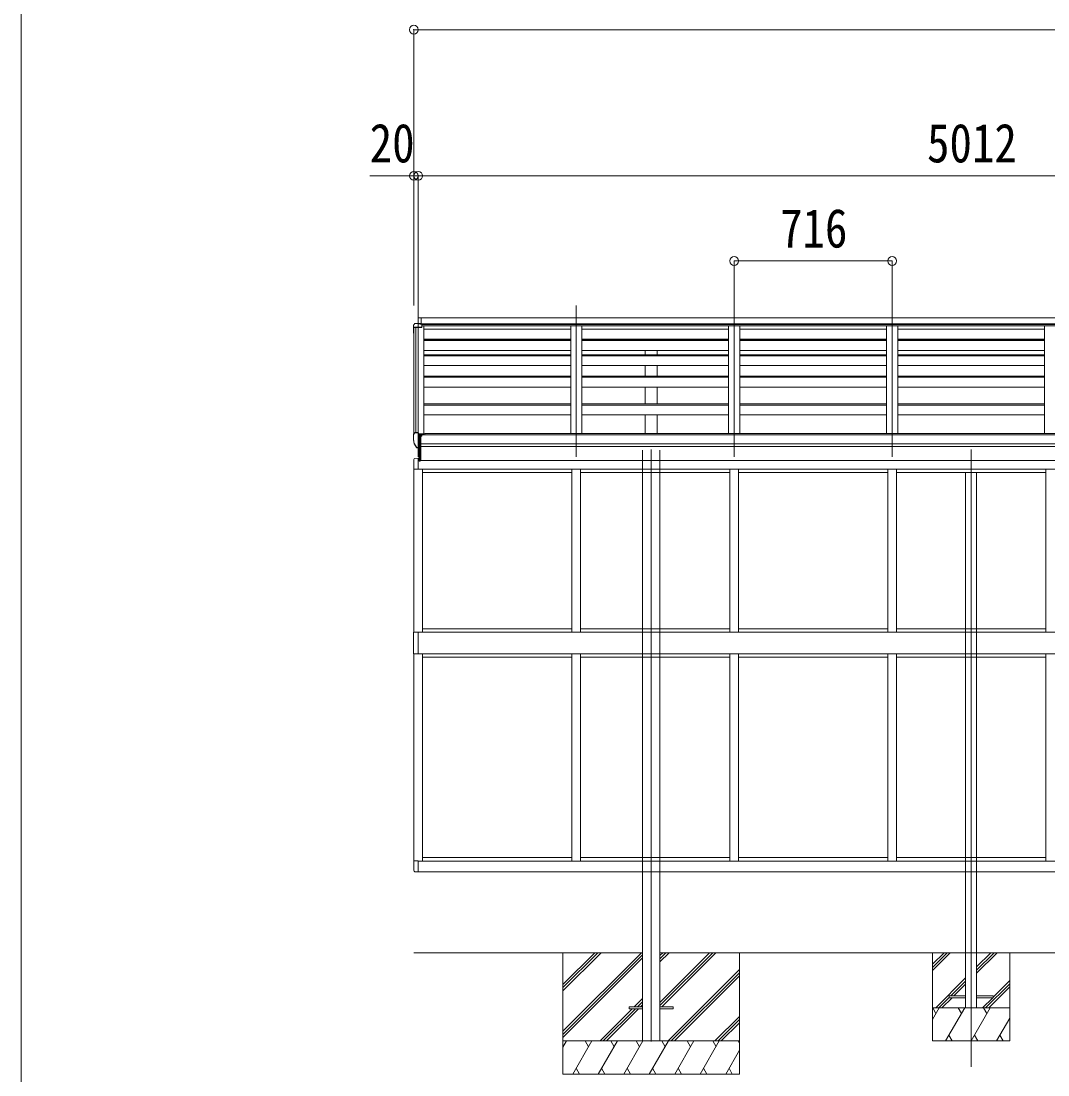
# Model space of a CAD drawing. Units: millimetres at full size, sheet at 1:40. Extents: x -11181 to 11305, y -7804 to 7716.
# Drawn here: x -11181 to -6527, y -1889 to 2887 of the extents above; entities that cross this region are included whole.
import ezdxf
from ezdxf.enums import TextEntityAlignment as Align

# ---------------------------------------------------------------- set-up
doc = ezdxf.new("R2010")
doc.units = ezdxf.units.MM
doc.header["$LTSCALE"] = 40
doc.header["$PDMODE"] = 32
doc.header["$PDSIZE"] = 40
for name, color, linetype, lineweight in [('0-0_0', 7, 'Continuous', 9), ('0-1_本体', 4, 'Continuous', 9), ('0-2_部品', 7, 'Continuous', 9), ('0-8_PARTS2', 2, 'Continuous', 9), ('0-A_寸法', 6, 'Continuous', 9), ('1-0_FRAME', 4, 'Continuous', 9), ('F-0_240', 7, 'Continuous', 9)]:
    doc.layers.add(name, color=color, linetype=linetype, lineweight=lineweight)
doc.styles.add('ＭＳ ゴシック', font='')
doc.styles.get('ＭＳ ゴシック').set_extended_font_data('MS Gothic')

msp = doc.modelspace()

# ---------------------------------------------------------------- linework, layer by layer
at = {"layer": '0-0_0'}
for p, q in [((-8364.11, -1334.59), (-9400.61, -1334.59)), ((-8724.61, -1334.59), (-8724.61, -1884.59)), ((-8724.61, -1690.9), (-8368.3, -1334.59)), ((-8724.61, -1478.77), (-8580.43, -1334.59)), ((-8724.61, -1492.91), (-8566.29, -1334.59)), ((-8724.61, -1507.05), (-8552.15, -1334.59)), ((-5464.11, -1334.59), (-8285.11, -1334.59)), ((-8285.11, -1559.76), (-8059.93, -1334.59)), ((-8285.11, -1573.91), (-8045.79, -1334.59)), ((-8285.11, -1375.92), (-8243.78, -1334.59)), ((-8285.11, -1361.78), (-8257.92, -1334.59)), ((-8285.11, -1347.63), (-8272.07, -1334.59)), ((-8277.15, -1580.09), (-8031.65, -1334.59)), ((-7924.61, -1334.59), (-7924.61, -1884.59)), ((-8724.61, -1705.04), (-8364.11, -1344.54)), ((-8724.61, -1719.18), (-8364.11, -1358.68)), ((-8247.8, -1734.59), (-7924.61, -1411.4)), ((-8233.66, -1734.59), (-7924.61, -1425.54)), ((-8219.52, -1734.59), (-7924.61, -1439.68)), ((-8401.67, -1580.09), (-8364.11, -1542.53)), ((-8387.53, -1580.09), (-8364.11, -1556.67)), ((-8373.39, -1580.09), (-8364.11, -1570.81)), ((-8556.17, -1734.59), (-8410.67, -1589.09)), ((-8542.03, -1734.59), (-8396.53, -1589.09)), ((-8527.89, -1734.59), (-8382.39, -1589.09)), ((-8035.67, -1734.59), (-7924.61, -1623.53)), ((-8021.53, -1734.59), (-7924.61, -1637.67)), ((-8007.39, -1734.59), (-7924.61, -1651.81)), ((-7924.61, -1734.59), (-8724.61, -1734.59)), ((-8724.61, -1762.09), (-8708.73, -1734.59)), ((-8679.87, -1884.59), (-8593.26, -1734.59)), ((-8608.26, -1760.57), (-8623.26, -1734.59)), ((-8564.4, -1884.59), (-8477.79, -1734.59)), ((-8492.79, -1760.57), (-8507.8, -1734.59)), ((-8448.93, -1884.59), (-8362.32, -1734.59)), ((-8377.32, -1760.57), (-8392.32, -1734.59)), ((-8333.46, -1884.59), (-8246.85, -1734.59)), ((-8261.85, -1760.57), (-8276.85, -1734.59)), ((-8217.99, -1884.59), (-8131.38, -1734.59)), ((-8146.38, -1760.57), (-8161.38, -1734.59)), ((-8102.51, -1884.59), (-8015.91, -1734.59)), ((-8045.91, -1734.59), (-8030.91, -1760.57)), ((-7930.44, -1734.59), (-7924.61, -1744.69)), ((-7987.05, -1884.59), (-7924.61, -1776.45)), ((-8664.87, -1858.61), (-8649.87, -1884.59)), ((-8549.4, -1858.61), (-8534.4, -1884.59)), ((-8433.93, -1858.61), (-8418.93, -1884.59)), ((-8318.46, -1858.61), (-8303.46, -1884.59)), ((-8202.99, -1858.61), (-8187.99, -1884.59)), ((-8087.52, -1858.61), (-8072.52, -1884.59)), ((-7972.05, -1858.61), (-7957.05, -1884.59)), ((-8724.61, -1884.59), (-7924.61, -1884.59))]:
    msp.add_line(p, q, dxfattribs=at)
at = {"layer": '0-1_本体'}
for p, q in [((-9367.11, 1541.81), (-4382.11, 1541.81)), ((-9400.61, 1015.86), (-9400.61, 1498.29)), ((-9390.91, 1022.4), (-9390.91, 1498.92)), ((-9367.11, 1514.69), (-4382.11, 1514.69)), ((-9364.11, 1512.43), (-4385.11, 1512.43)), ((-9364.11, 1506.79), (-4385.11, 1506.79)), ((-9364.11, 1505.89), (-4385.11, 1505.89)), ((-9355.61, 1505.89), (-9355.61, 1017.27)), ((-8689.61, 1490.43), (-9355.61, 1490.43)), ((-8689.61, 1505.89), (-8689.61, 1018.93)), ((-8639.61, 1505.89), (-8639.61, 1018.93)), ((-7973.61, 1490.43), (-8639.61, 1490.43)), ((-7973.61, 1505.89), (-7973.61, 1018.93)), ((-7923.61, 1505.89), (-7923.61, 1018.93)), ((-7257.61, 1490.43), (-7923.61, 1490.43)), ((-7257.61, 1505.89), (-7257.61, 1018.93)), ((-7207.61, 1505.89), (-7207.61, 1018.93)), ((-6541.61, 1490.43), (-7207.61, 1490.43)), ((-6541.61, 1505.89), (-6541.61, 1018.93)), ((-8689.61, 1445.91), (-9355.61, 1445.91)), ((-8689.61, 1443.91), (-9355.61, 1443.91)), ((-9355.61, 1441.73), (-8689.61, 1441.73)), ((-8689.61, 1439.17), (-9355.61, 1439.17)), ((-7973.61, 1445.91), (-8639.61, 1445.91)), ((-7973.61, 1443.91), (-8639.61, 1443.91)), ((-8639.61, 1441.73), (-7973.61, 1441.73)), ((-7973.61, 1439.17), (-8639.61, 1439.17)), ((-8352.11, 1441.73), (-8352.11, 1443.91)), ((-8297.11, 1441.73), (-8297.11, 1443.91)), ((-7257.61, 1445.91), (-7923.61, 1445.91)), ((-7257.61, 1443.91), (-7923.61, 1443.91)), ((-7923.61, 1441.73), (-7257.61, 1441.73)), ((-7257.61, 1439.17), (-7923.61, 1439.17)), ((-6541.61, 1445.91), (-7207.61, 1445.91)), ((-6541.61, 1443.91), (-7207.61, 1443.91)), ((-7207.61, 1441.73), (-6541.61, 1441.73)), ((-6541.61, 1439.17), (-7207.61, 1439.17)), ((-8689.61, 1394.43), (-9355.61, 1394.43)), ((-7973.61, 1394.43), (-8639.61, 1394.43)), ((-8352.11, 1374.68), (-8352.11, 1394.43)), ((-8297.11, 1374.68), (-8297.11, 1394.43)), ((-7257.61, 1394.43), (-7923.61, 1394.43)), ((-6541.61, 1394.43), (-7207.61, 1394.43)), ((-9355.61, 1374.68), (-8689.61, 1374.68)), ((-9355.61, 1370.66), (-8689.61, 1370.66)), ((-8639.61, 1374.68), (-7973.61, 1374.68)), ((-8639.61, 1370.66), (-7973.61, 1370.66)), ((-7923.61, 1374.68), (-7257.61, 1374.68)), ((-7923.61, 1370.66), (-7257.61, 1370.66)), ((-7207.61, 1374.68), (-6541.61, 1374.68)), ((-7207.61, 1370.66), (-6541.61, 1370.66)), ((-9355.61, 1326.22), (-8689.61, 1326.22)), ((-8639.61, 1326.22), (-7973.61, 1326.22)), ((-8352.11, 1278.25), (-8352.11, 1326.22)), ((-8297.11, 1278.25), (-8297.11, 1326.22)), ((-7923.61, 1326.22), (-7257.61, 1326.22)), ((-7207.61, 1326.22), (-6541.61, 1326.22)), ((-9355.61, 1278.25), (-8689.61, 1278.25)), ((-8689.61, 1272.85), (-9355.61, 1272.85)), ((-8639.61, 1278.25), (-7973.61, 1278.25)), ((-7973.61, 1272.85), (-8639.61, 1272.85)), ((-7923.61, 1278.25), (-7257.61, 1278.25)), ((-7257.61, 1272.85), (-7923.61, 1272.85)), ((-7207.61, 1278.25), (-6541.61, 1278.25)), ((-6541.61, 1272.85), (-7207.61, 1272.85)), ((-9355.61, 1228.8), (-8689.61, 1228.8)), ((-8639.61, 1228.8), (-7973.61, 1228.8)), ((-8352.11, 1152.74), (-8352.11, 1228.8)), ((-8297.11, 1152.74), (-8297.11, 1228.8)), ((-7923.61, 1228.8), (-7257.61, 1228.8)), ((-7207.61, 1228.8), (-6541.61, 1228.8)), ((-9355.61, 1152.74), (-8689.61, 1152.74)), ((-8639.61, 1152.74), (-7973.61, 1152.74)), ((-7923.61, 1152.74), (-7257.61, 1152.74)), ((-7207.61, 1152.74), (-6541.61, 1152.74)), ((-8689.61, 1145.95), (-9355.61, 1145.95)), ((-9355.61, 1102.39), (-8689.61, 1102.39)), ((-7973.61, 1145.95), (-8639.61, 1145.95)), ((-8639.61, 1102.39), (-7973.61, 1102.39)), ((-8352.11, 1018.93), (-8352.11, 1102.39)), ((-8297.11, 1018.93), (-8297.11, 1102.39)), ((-7257.61, 1145.95), (-7923.61, 1145.95)), ((-7923.61, 1102.39), (-7257.61, 1102.39)), ((-6541.61, 1145.95), (-7207.61, 1145.95)), ((-7207.61, 1102.39), (-6541.61, 1102.39)), ((-9379.11, 1017.27), (-9355.61, 1017.27)), ((-4375.11, 1012.3), (-9374.11, 1012.3)), ((-9350.61, 1012.3), (-9350.61, 1019.01)), ((-4398.61, 1019.01), (-9350.61, 1019.01)), ((-9374.11, 971.08), (-4375.11, 971.08)), ((-4375.11, 959.22), (-9374.11, 959.31)), ((-8364.11, 942.5), (-8364.11, -1734.59)), ((-8285.11, 942.5), (-8285.11, -1734.59))]:
    msp.add_line(p, q, dxfattribs=at)
msp.add_circle((-9366.64, 1007.57), 3, dxfattribs=at)
at = {"layer": '0-2_部品'}
for p, q in [((-9379.11, 1543.82), (-9380.61, 1543.82)), ((-9380.61, 1543.82), (-9380.61, 1541.42)), ((-9380.61, 1515.33), (-9380.61, 1541.42)), ((-9379.11, 1543.82), (-9379.11, 1542.1)), ((-9367.11, 1543.07), (-9379.11, 1543.81)), ((-9379.11, 1542.1), (-9379.11, 1542.09)), ((-9367.11, 1543.07), (-9367.11, 1514.58)), ((-9402.61, 1496.54), (-9402.61, 1507.61)), ((-9401.11, 1496.54), (-9401.11, 1497.17)), ((-9395.7, 1516.41), (-9399.77, 1510.61)), ((-9399.77, 1500.17), (-9395.2, 1500.42)), ((-9399.69, 1498.67), (-9395.11, 1498.92)), ((-9395.2, 1500.42), (-9364.11, 1500.42)), ((-9395.2, 1498.92), (-9364.11, 1498.92)), ((-9392.61, 1516.98), (-9394.94, 1516.84)), ((-9392.61, 1516.98), (-9380.61, 1516.98)), ((-9367.11, 1516.05), (-9380.61, 1516.88)), ((-9367.11, 1515.85), (-9380.61, 1516.6)), ((-9367.11, 1514.58), (-9380.61, 1515.33)), ((-9380.61, 1515.33), (-9364.11, 1512.84)), ((-9364.11, 1498.92), (-9364.11, 1512.84)), ((-9402.61, 1013.11), (-9402.61, 1012.48)), ((-9395.7, 1021.92), (-9399.77, 1016.11)), ((-9380.61, 953.98), (-9380.61, 1022.48)), ((-9379.11, 1021.57), (-9380.61, 1021.57)), ((-9374.11, 1012.75), (-9380.61, 1013.15)), ((-9379.11, 1021.57), (-9379.11, 1015.4)), ((-9369.64, 1007.57), (-9369.11, 1007.57)), ((-9369.11, 1007.57), (-9368.81, 1007.57)), ((-9388.24, 955.8), (-9397.98, 971.18)), ((-9380.61, 956.18), (-9380.11, 956.18)), ((-9380.11, 956.18), (-9379.61, 957.18)), ((-9374.11, 957.18), (-9379.61, 957.18)), ((-9382.11, 954.08), (-9385.82, 954.3)), ((-9382.11, 954.08), (-9380.61, 953.98))]:
    msp.add_line(p, q, dxfattribs=at)
at = {"layer": '0-2_部品', "color": 4}
for p, q in [((-8424.61, -1580.09), (-8364.11, -1580.09)), ((-8424.61, -1580.09), (-8424.61, -1589.09)), ((-8364.11, -1589.09), (-8424.61, -1589.09)), ((-8285.11, -1580.09), (-8224.61, -1580.09)), ((-8224.61, -1589.09), (-8285.11, -1589.09)), ((-8224.61, -1580.09), (-8224.61, -1589.09))]:
    msp.add_line(p, q, dxfattribs=at)
at = {"layer": '0-2_部品'}
for points in [[(-9367.11, 1541.92), (-9370.72, 1541.97), (-9379.11, 1542.09)], [(-9380.61, 1022.48), (-9392.61, 1022.48), (-9394.94, 1022.34)], [(-9374.11, 957.18), (-9374.11, 1015.4), (-9379.11, 1015.4)], [(-9368.81, 1008.76), (-9368.81, 1007.57), (-9364.11, 1007.57)], [(-9364.11, 1009.18), (-9364.11, 1007.57), (-9363.64, 1007.57)], [(-9380.61, 967.87), (-9377.45, 968.28), (-9374.11, 968.71)]]:
    msp.add_lwpolyline(points, dxfattribs=at)
for centre, radius, start, end in [((-9399.61, 1507.61), 3, 93, 180), ((-9399.61, 1497.17), 3, 93, 180), ((-9200.61, 1496.54), 202, 180, 188.0693), ((-9399.61, 1497.17), 1.5, 93, 180), ((-9200.61, 1496.54), 200.5, 180, 184.04721), ((-9394.88, 1515.84), 1, 93.5, 145), ((-9399.61, 1013.11), 3, 93, 180), ((-9210.12, 1012.49), 192.49, 180.0008, 192.1233), ((-9394.88, 1021.34), 1, 93.5, 145), ((-9366.61, 1007.57), 2.5, 151.64236, 180), ((-9366.61, 1007.57), 2.5, 0, 151.64236), ((-9395.38, 972.68), 3, 191.83348, 210), ((-9385.64, 957.3), 3, 210, 266.5)]:
    msp.add_arc(centre, radius, start, end, dxfattribs=at)
msp.add_ellipse((-9337.28, 1541.17), major_axis=(-43.33, 0.25), ratio=0.060879, start_param=6.0196548, end_param=6.2835435, dxfattribs=at)
at = {"layer": '0-8_PARTS2', "color": 6}
for p, q in [((-9380.61, 2186.02), (-4368.61, 2186.02)), ((-7948.61, 1800.12), (-7232.61, 1800.12))]:
    msp.add_line(p, q, dxfattribs=at)
at = {"layer": '0-8_PARTS2'}
for p, q in [((-9380.61, 911.93), (-9380.61, 1598.84)), ((-8664.61, 911.93), (-8664.61, 1598.84)), ((-7948.61, 911.93), (-7948.61, 1598.84)), ((-7232.61, 911.93), (-7232.61, 1598.84)), ((-8324.61, 945.29), (-8324.61, -1737.38))]:
    msp.add_line(p, q, dxfattribs=at)
at = {"layer": '0-A_寸法'}
for p, q in [((-9400.61, 2848.38), (663.39, 2848.38)), ((-9400.61, 2186.02), (-9400.61, 1598.84)), ((-9380.61, 2186.02), (-9400.61, 2186.02)), ((-9380.61, 2186.02), (-9380.61, 1589.93)), ((-9380.61, 2186.02), (-9380.61, 1598.84)), ((-7948.61, 1800.12), (-7948.61, 1589.93)), ((-7232.61, 1800.12), (-7232.61, 1589.93))]:
    msp.add_line(p, q, dxfattribs=at)
msp.add_lwpolyline([(-9400.61, 2848.38), (-9400.61, 2186.02), (-9600.61, 2186.02)], dxfattribs=at)
for p in [(-9400.61, 2848.38), (-9400.61, 2186.02), (-9380.61, 2186.02), (-7948.61, 1800.12), (-7232.61, 1800.12)]:
    msp.add_point(p, dxfattribs=at)
at = {"layer": '1-0_FRAME'}
for p, q in [((-9402.61, 1012.14), (-9402.61, 1011.51)), ((-9395.7, 1020.94), (-9399.77, 1015.13)), ((-9380.61, 953.01), (-9380.61, 1021.51)), ((-9379.11, 1020.59), (-9380.61, 1020.59)), ((-9374.11, 1011.77), (-9380.61, 1012.17)), ((-9379.11, 1020.59), (-9379.11, 1014.42)), ((-9379.11, 1016.29), (-9355.61, 1016.29)), ((-9375.61, 1011.36), (-9373.61, 1011.64)), ((-9375.61, 893.6), (-9375.61, 1011.36)), ((-4387.61, 1012.57), (-9373.61, 1012.57)), ((-9373.61, 1012.57), (-9373.61, 1011.64)), ((-9373.61, 1011.64), (-9368.87, 1010.99)), ((-9373.61, 893.47), (-9373.61, 1009.67)), ((-9368.61, 894.06), (-9368.61, 1010.69)), ((-9350.61, 1012.57), (-9350.61, 1018.03)), ((-4398.61, 1018.03), (-9350.61, 1018.03)), ((-9388.24, 954.82), (-9397.98, 970.2)), ((-9380.61, 955.21), (-9380.11, 955.21)), ((-9380.11, 955.21), (-9379.61, 956.21)), ((-9375.61, 956.21), (-9379.61, 956.21)), ((-9382.11, 953.1), (-9385.82, 953.33)), ((-9382.11, 953.1), (-9380.61, 953.01)), ((-9375.61, 942.97), (-9373.61, 942.86)), ((-9375.61, 913.75), (-9373.61, 913.74)), ((-9401.11, 899.95), (-9401.11, 857.05)), ((-9380.61, 906.25), (-9395.9, 905.45)), ((-9380.61, 906.25), (-9380.61, 857.05)), ((-9380.61, 905.75), (-9375.61, 905.75)), ((-9375.61, 906.9), (-9373.61, 906.77)), ((-4387.61, 895.74), (-9368.61, 895.74)), ((-9380.61, 857.05), (-9401.11, 857.05)), ((-9400.61, 857.05), (-9400.61, 118.45)), ((-9380.61, 857.25), (-4368.61, 857.25)), ((-9360.61, 857.25), (-9360.61, 118.25)), ((-8684.61, 841.25), (-9360.61, 841.25)), ((-8684.61, 857.25), (-8684.61, 118.25)), ((-8644.61, 857.25), (-8644.61, 118.25)), ((-8644.61, 841.25), (-7968.61, 841.25)), ((-8364.11, 841.25), (-8364.11, -967.75)), ((-8285.11, 841.25), (-8285.11, -967.75)), ((-7968.61, 857.25), (-7968.61, 118.25)), ((-7928.61, 857.25), (-7928.61, 118.25)), ((-7928.61, 841.25), (-7252.61, 841.25)), ((-7252.61, 857.25), (-7252.61, 118.25)), ((-7212.61, 857.25), (-7212.61, 118.25)), ((-7212.61, 841.25), (-6536.61, 841.25)), ((-6849.61, 841.25), (-6849.61, -967.75)), ((-6536.61, 857.25), (-6536.61, 118.25)), ((-9380.61, 118.25), (-9380.61, 69.25)), ((-9380.61, 118.25), (-4368.61, 118.25)), ((-9360.61, 133.75), (-8684.61, 133.75)), ((-8644.61, 133.75), (-7968.61, 133.75)), ((-7928.61, 133.75), (-7252.61, 133.75)), ((-7212.61, 133.75), (-6536.61, 133.75)), ((-9380.61, 69.25), (-9380.61, 20.25)), ((-9400.61, 20.05), (-9400.61, -919.06)), ((-9380.61, 20.25), (-4368.61, 20.25)), ((-9360.61, 20.25), (-9360.61, -919.25)), ((-9360.61, 4.75), (-8684.61, 4.75)), ((-8684.61, -919.25), (-8684.61, 20.25)), ((-8644.61, -919.25), (-8644.61, 20.25)), ((-8644.61, 4.75), (-7968.61, 4.75)), ((-7968.61, -919.25), (-7968.61, 20.25)), ((-7928.61, -919.25), (-7928.61, 20.25)), ((-7928.61, 4.75), (-7252.61, 4.75)), ((-7252.61, 20.25), (-7252.61, -919.25)), ((-7212.61, 20.25), (-7212.61, -919.25)), ((-7212.61, 4.75), (-6536.61, 4.75)), ((-6536.61, 20.25), (-6536.61, -919.25)), ((-9360.61, -903.75), (-8684.61, -903.75)), ((-8644.61, -903.75), (-7968.61, -903.75)), ((-7928.61, -903.75), (-7252.61, -903.75)), ((-7212.61, -903.75), (-6536.61, -903.75)), ((-9380.61, -919.06), (-9401.11, -919.06)), ((-9401.11, -961.96), (-9401.11, -919.06)), ((-9380.61, -919.06), (-9380.61, -968.25)), ((-4368.61, -919.25), (-9380.61, -919.25)), ((-9380.61, -968.26), (-9395.9, -967.46)), ((-9380.61, -967.75), (-4368.61, -967.75)), ((-6849.61, -967.75), (-6849.61, -1584.59)), ((-7049.61, -1334.59), (-7049.61, -1734.59)), ((-7049.61, -1386.94), (-6997.26, -1334.59)), ((-7049.61, -1401.08), (-6983.12, -1334.59)), ((-7049.61, -1415.22), (-6968.98, -1334.59)), ((-6849.61, -1427.35), (-6756.85, -1334.59)), ((-6849.61, -1413.21), (-6770.99, -1334.59)), ((-6849.61, -1399.07), (-6785.13, -1334.59)), ((-6699.61, -1734.59), (-6699.61, -1334.59)), ((-7035.13, -1584.59), (-6899.61, -1449.07)), ((-6966.99, -1530.59), (-6899.61, -1463.21)), ((-6952.85, -1530.59), (-6899.61, -1477.35)), ((-6808.86, -1584.59), (-6699.61, -1475.34)), ((-6774.61, -1536.2), (-6699.61, -1461.2)), ((-6794.72, -1584.59), (-6699.61, -1489.49)), ((-7020.99, -1584.59), (-6974.61, -1538.21)), ((-7006.85, -1584.59), (-6960.85, -1538.59)), ((-6899.61, -1538.59), (-6974.61, -1538.59)), ((-6849.61, -1530.59), (-6774.61, -1530.59)), ((-6823, -1584.59), (-6777, -1538.59)), ((-7049.61, -1637.7), (-7018.95, -1584.59)), ((-7049.61, -1584.59), (-6699.61, -1584.59)), ((-7033.95, -1610.57), (-7048.95, -1584.59)), ((-6990.08, -1734.59), (-6903.48, -1584.59)), ((-6918.48, -1610.57), (-6933.48, -1584.59)), ((-6874.61, -1734.59), (-6788.01, -1584.59)), ((-6803.01, -1610.57), (-6818.01, -1584.59)), ((-6759.14, -1734.59), (-6699.61, -1631.49)), ((-6975.08, -1708.61), (-6960.08, -1734.59)), ((-6859.61, -1708.61), (-6844.61, -1734.59)), ((-6744.14, -1708.61), (-6729.14, -1734.59)), ((-7049.61, -1734.59), (-6699.61, -1734.59))]:
    msp.add_line(p, q, dxfattribs=at)
at = {"layer": '1-0_FRAME', "color": 2}
msp.add_line((-6874.61, 945.29), (-6874.61, -1852.2), dxfattribs=at)
at = {"layer": '1-0_FRAME'}
for points in [[(-9380.61, 1021.51), (-9392.61, 1021.51), (-9394.94, 1021.37)], [(-9374.11, 1011.57), (-9374.11, 1014.42), (-9379.11, 1014.42)], [(-9380.61, 966.9), (-9377.45, 967.31), (-9375.61, 967.54)], [(-9375.61, 944.33), (-9375.61, 944.21), (-9375.61, 944.07), (-9375.61, 943.92), (-9375.61, 943.78), (-9375.61, 943.66), (-9375.61, 943.56), (-9375.61, 943.51)], [(-9373.61, 943.44), (-9373.61, 943.49), (-9373.61, 943.59), (-9373.61, 943.71), (-9373.61, 943.85), (-9373.61, 944), (-9373.61, 944.14), (-9373.61, 944.26)], [(-9375.61, 893.6), (-9373.61, 893.47), (-9368.89, 893.76)], [(-6899.61, 841.25), (-6899.61, -967.75), (-6899.61, -1584.59)], [(-9380.61, 118.25), (-9401.31, 118.25), (-9401.31, 20.25), (-9380.61, 20.25)], [(-6974.61, -1538.59), (-6974.61, -1530.59), (-6899.61, -1530.59)], [(-6774.61, -1530.59), (-6774.61, -1538.59), (-6849.61, -1538.59)]]:
    msp.add_lwpolyline(points, dxfattribs=at)
for centre, radius, start, end in [((-9399.61, 1012.14), 3, 93, 180), ((-9210.12, 1011.51), 192.49, 180.0008, 192.1233), ((-9394.88, 1020.37), 1, 93.5, 145), ((-9368.91, 1010.69), 0.3, 359.96057, 82.08161), ((-9395.38, 971.7), 3, 191.83348, 210), ((-9385.64, 956.32), 3, 210, 266.5), ((-9395.61, 899.95), 5.5, 93, 180), ((-9368.91, 894.06), 0.3, 273.5, 0), ((-9395.61, -961.96), 5.5, 180, 267)]:
    msp.add_arc(centre, radius, start, end, dxfattribs=at)
at = {"layer": 'F-0_240', "color": 5}
msp.add_line((-11180.61, 7716.46), (-11180.61, -7803.54), dxfattribs=at)

# ---------------------------------------------------------------- texts
at = {"layer": '0-A_寸法', "color": 7, "style": 'ＭＳ ゴシック', "width": 0.85}
for s, p in [('20', (-9600.61, 2194.02)), ('5012', (-7074.61, 2194.02)), ('716', (-7740.61, 1808.12))]:
    msp.add_text(s, height=176, dxfattribs=at).set_placement(p, align=Align.BOTTOM_LEFT)

doc.saveas('drawing.dxf')
